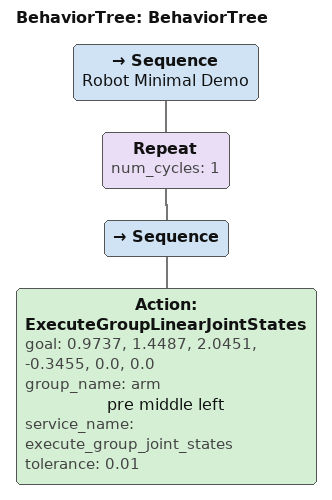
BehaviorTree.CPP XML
<?xml version="1.0"?>
<root main_tree_to_execute="BehaviorTree">
    <BehaviorTree ID="BehaviorTree">
        <Sequence name="Robot Minimal Demo">
            <Repeat num_cycles="1">
                <Sequence>
                    <Action ID="ExecuteGroupLinearJointStates" goal="0.9737, 1.4487, 2.0451, -0.3455, 0.0, 0.0" group_name="arm" name="pre middle left" service_name="execute_group_joint_states" tolerance="0.01"/>
                </Sequence>
            </Repeat>
        </Sequence>
    </BehaviorTree>
</root>
